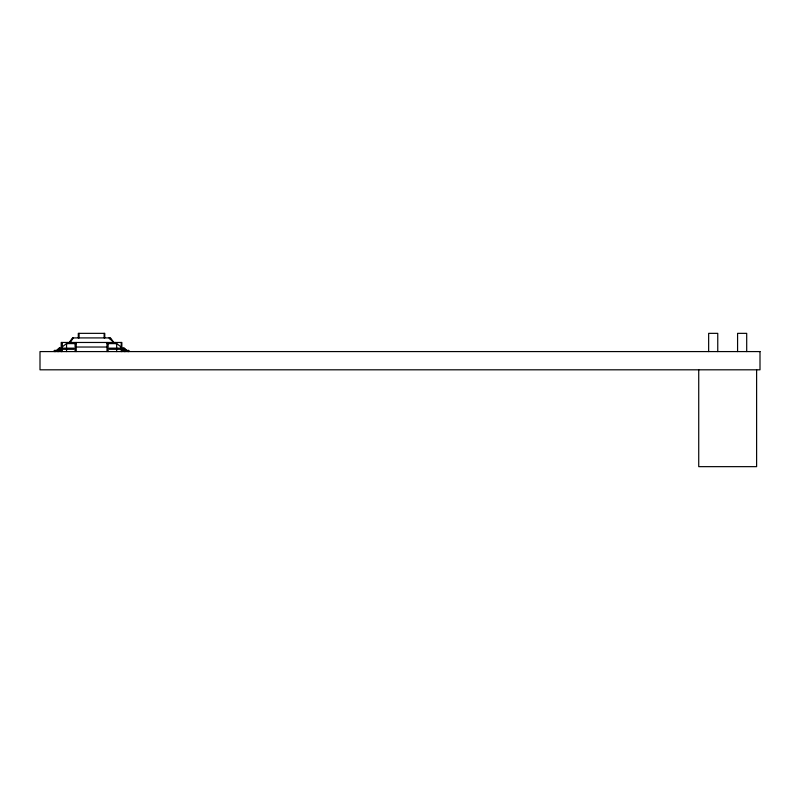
<?xml version="1.0" encoding="UTF-8"?>
<svg xmlns="http://www.w3.org/2000/svg" width="800" height="800" viewBox="0 0 800 800"><rect width="100%" height="100%" fill="white"/><g stroke="black" fill="none" stroke-linecap="round" stroke-linejoin="round"><path stroke-width="1.2" d="M69.18 342.47L72.6 337.91L110.46 337.91L113.88 342.47M70.39 341.56L73.13 337.91M69.97 342.47L73.39 337.91M56.56 350.44L58.93 348.16L73.86 348.16L73.86 349.3L59.41 349.3M54.28 350.44L57.44 350.44L59.62 348.16M57.44 350.44L59.71 348.16M57.97 350.44L59.49 348.92M57.89 350.82L59.5 349.3M57.91 351.58L60.19 349.3L58.01 351.58M58.54 351.58L60.9 349.3M61.99 347.03L66.55 343.61L76.23 343.61M106.99 343.61L116.68 343.61L121.23 347.03M76.23 347.03L106.99 347.03M123.65 349.3L109.36 349.3L109.36 348.16L124.22 348.16L126.5 350.44M125 350.44L128.78 350.44L128.78 351.58L128.69 350.44M124.13 348.16L126.41 350.44M123.51 348.16L125.88 350.44M123.58 348.92L125.09 350.44M123.03 349.3L125.31 351.58L122.77 349.3M122.68 349.3L124.2 350.82M122.25 349.3L124.52 351.58M122.16 349.3L124.43 351.58M109.84 337.91L113.26 342.47M109.05 337.91L110.42 339.73M756.61 369.81L756.61 466.65L698.73 466.65L698.73 369.81M746.7 351.58L746.7 333.35L737.58 333.35L737.58 351.58M717.76 351.58L717.76 333.35L708.65 333.35L708.65 351.58M121.85 351.58L121.85 342.47L61.21 342.47L61.21 351.58M121.23 342.47L121.23 351.58M116.68 343.61L116.68 351.58M115.54 342.47L115.54 343.61M108.13 343.61L108.13 351.58M106.99 342.47L106.99 351.58M104.77 337.91L104.77 333.35L78.29 333.35L78.29 337.91M104.14 333.35L104.14 337.91M79.08 333.35L79.08 337.91M76.23 342.47L76.23 351.58M75.09 343.61L75.09 351.58M67.69 342.47L67.69 343.61M66.55 343.61L66.55 351.58M61.99 342.47L61.99 351.58M61.73 342.47L61.73 351.58M54.37 350.44L54.28 351.58M760 351.58L40 351.58L40 369.81L760 369.81L760 351.58M128.16 351.58L128.16 350.44L128.07 351.58M55.16 351.58L55.16 350.44L55.07 351.58"/></g></svg>
